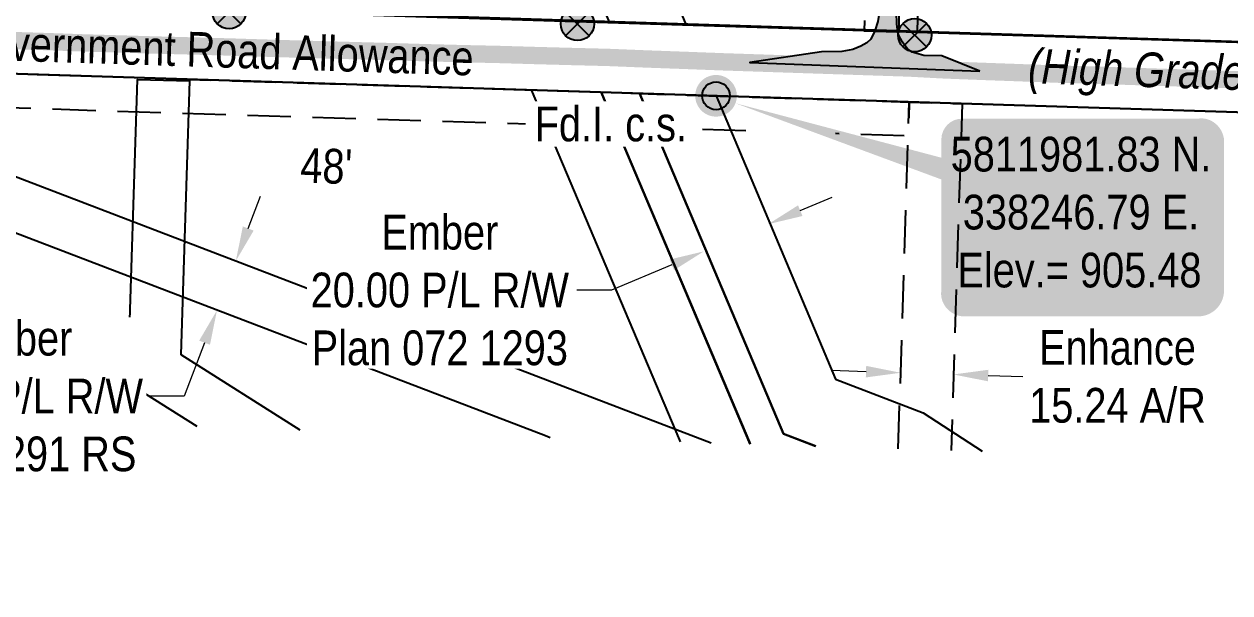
# Model space of a CAD drawing. Extents: x 337584 to 348172, y 5811293 to 5815472.
# Drawn here: x 338047.3 to 338394.9, y 5811838.6 to 5812002.5 of the extents above; entities that cross this region are included whole.
import ezdxf
from ezdxf.enums import TextEntityAlignment as Align

# ---------------------------------------------------------------- set-up
doc = ezdxf.new("R2010")
doc.units = 0
doc.header["$LTSCALE"] = 5
doc.header["$PDSIZE"] = 0.5
for name, pattern in [('foc-ACCESSROAD', [3.75, 2.5, -1.25]), ('foc-FLOWLINE', [3.75, 2.5, -1.25]), ('POWERLINE5', [7.8, 2.4, -0.6, 0.6, -0.6, 0.6, -0.6, 2.4])]:
    doc.linetypes.add(name, pattern=pattern)
doc.layers.get('Defpoints').update_dxf_attribs({"color": 9})
for name, color, linetype in [('AS-POWER', 104, 'foc-POWER'), ('AS-POWER-EXISTING', 72, 'POWERLINE5'), ('AS-ROADS', 254, 'Continuous'), ('DETAIL-T', 7, 'Continuous'), ('F-AR', 190, 'foc-ACCESSROAD'), ('F-FLOWLINE', 190, 'foc-FLOWLINE'), ('F-RW', 190, 'Continuous'), ('F-WS', 190, 'foc-ACCESSROAD'), ('L-BD', 7, 'Continuous'), ('L-MON', 1, 'Continuous'), ('L-MON-T', 1, 'Continuous'), ('L-ROAD-T', 7, 'Continuous'), ('L-SEC', 7, 'Continuous')]:
    doc.layers.add(name, color=color, linetype=linetype)
for name, color, linetype, lineweight in [('C-RW-T', 13, 'Continuous', 9), ('F-AR-T', 190, 'Continuous', 9), ('F-RW-T', 190, 'Continuous', 9), ('T-TEXT', 48, 'Continuous', 18)]:
    doc.layers.add(name, color=color, linetype=linetype, lineweight=lineweight)
doc.styles.add('80', font='ARIALN.TTF', dxfattribs={"height": 10})
doc.styles.add('80CG', font='ARIALN.TTF', dxfattribs={"height": 10})
doc.styles.add('80L', font='ARIALN.TTF', dxfattribs={"height": 10})
doc.styles.add('80LS', font='ARIALNI.TTF', dxfattribs={"height": 10})
doc.styles.add('foc-LtypeFont', font='ARIALN.TTF', dxfattribs={"height": 7.35})
doc.linetypes.add('foc-POWER', pattern='A,6,-1,["P",foc-LtypeFont,S=0.2,R=0,X=-0.625,Y=-0.75],-1.24,4', length=12.24)
doc.linetypes.add('foc-POWER-NOLINE', pattern='A,0,-4,["P",foc-LtypeFont,S=0.2,R=0,X=-0.625,Y=-0.75],-8.24', length=12.24)
doc.dimstyles.new('Compass 5 000', dxfattribs={"dimscale": 5, "dimtxt": 9, "dimasz": 2, "dimexe": 0.2, "dimexo": 0.0625, "dimgap": 0.5, "dimtad": 0, "dimtih": 1, "dimtoh": 1, "dimzin": 0, "dimdsep": 46, "dimtxsty": '80CG', "dimcen": 0.1, "dimse1": 1, "dimse2": 1, "dimclrd": 256, "dimclrt": 256, "dimaunit": 1, "dimadec": 4, "dimazin": 0, "dimtfac": 0.06, "dimtofl": 0, "dimtmove": 0, "dimatfit": 1, "dimfxl": 0.2, "dimtolj": 1, "dimtzin": 0, "dimlwd": -1, "dimarcsym": 0})

# ---------------------------------------------------------------- blocks, each defined once
blk = doc.blocks.new('POWERPOLE')
h = blk.add_hatch(color=255)
edge = h.paths.add_edge_path()
edge.add_arc((0, 0), 0.96, 0, 360)
at = {"linetype": 'Continuous'}
for p, q in [((0.679, -0.679), (-0.679, 0.679)), ((-0.679, -0.679), (0.679, 0.679))]:
    blk.add_line(p, q, dxfattribs=at)
blk.add_circle((0, 0), 0.96, dxfattribs=at)
blk = doc.blocks.new('*D408')
at = {"layer": 'Defpoints', "color": 0, "transparency": 16777216}
for p in [(338301.46, 5811947.75), (338316.69, 5811947.27), (338315.24, 5811901.51)]:
    blk.add_point(p, dxfattribs=at)
at = {"layer": 'F-AR-T', "transparency": 16777216}
for p, q in [((338290.02, 5811902.31), (338280.02, 5811902.63)), ((338325.24, 5811901.2), (338335.23, 5811900.88))]:
    blk.add_line(p, q, dxfattribs=at)
for points in [[(338290.07, 5811903.98), (338289.96, 5811900.65), (338300.01, 5811902)], [(338325.29, 5811902.86), (338325.19, 5811899.53), (338315.24, 5811901.51)]]:
    blk.add_solid(points, dxfattribs=at)
at = {"layer": 'F-AR-T', "transparency": 16777216, "insert": (338362.52, 5811900.88), "char_height": 10, "attachment_point": 5, "style": '80CG'}
blk.add_mtext('\\A1;Enhance\\P15.24 A/R', dxfattribs=at)
blk = doc.blocks.new('*D412')
at = {"layer": 'C-RW-T', "transparency": 16777216}
for p, q in [((338071.86, 5812044.35), (338046.44, 5812045.18)), ((338106.84, 5812043.21), (338116.83, 5812042.89))]:
    blk.add_line(p, q, dxfattribs=at)
for points in [[(338071.91, 5812046.02), (338071.8, 5812042.68), (338081.85, 5812044.03)], [(338106.89, 5812044.88), (338106.78, 5812041.55), (338096.84, 5812043.54)]]:
    blk.add_solid(points, dxfattribs=at)
at = {"layer": 'Defpoints', "color": 0, "transparency": 16777216}
for p in [(338083.93, 5812107.96), (338098.92, 5812107.47), (338081.85, 5812044.03)]:
    blk.add_point(p, dxfattribs=at)
at = {"layer": 'C-RW-T', "transparency": 16777216, "insert": (337999.71, 5812045.18), "char_height": 10, "attachment_point": 5, "style": '80CG', "bg_fill": 3, "box_fill_scale": 1.1, "bg_fill_color": 256, "bg_fill_true_color": 13158600, "bg_fill_transparency": 0}
blk.add_mtext('\\A1;Enhance\\P15.00 P/L R/W\\PPlan by Compass', dxfattribs=at)
blk = doc.blocks.new('*D428')
at = {"layer": 'Defpoints', "color": 0, "transparency": 16777216}
for p in [(338108.35, 5811934.24), (338134.75, 5811924.14), (338129.31, 5811909.91)]:
    blk.add_point(p, dxfattribs=at)
at = {"layer": 'F-RW-T', "transparency": 16777216}
for p, q in [((338111.92, 5811943.58), (338115.49, 5811952.92)), ((338099.33, 5811910.67), (338093.43, 5811895.22)), ((338093.43, 5811895.22), (338083.43, 5811895.22))]:
    blk.add_line(p, q, dxfattribs=at)
for points in [[(338110.36, 5811944.17), (338113.48, 5811942.98), (338108.35, 5811934.24)], [(338097.78, 5811911.26), (338100.89, 5811910.07), (338102.91, 5811920.01)]]:
    blk.add_solid(points, dxfattribs=at)
at = {"layer": 'F-RW-T', "transparency": 16777216, "insert": (338044.34, 5811895.22), "char_height": 10, "attachment_point": 5, "style": '80CG', "bg_fill": 3, "box_fill_scale": 1.1, "bg_fill_color": 256, "bg_fill_true_color": 13158600, "bg_fill_transparency": 0}
blk.add_mtext('\\A1;Ember\\P15.24 P/L R/W\\PPlan 3291 RS', dxfattribs=at)
blk = doc.blocks.new('*D432')
at = {"layer": 'Defpoints', "color": 0, "transparency": 16777216}
for p in [(338161.82, 5812181.96), (338143.21, 5812174.11), (338261.85, 5811944.83)]:
    blk.add_point(p, dxfattribs=at)
at = {"layer": 'F-RW-T', "transparency": 16777216}
for p, q in [((338271.06, 5811948.72), (338280.28, 5811952.6)), ((338234.03, 5811933.09), (338216.69, 5811925.78)), ((338216.69, 5811925.78), (338206.69, 5811925.78))]:
    blk.add_line(p, q, dxfattribs=at)
for points in [[(338270.42, 5811950.25), (338271.71, 5811947.18), (338261.85, 5811944.83)], [(338233.38, 5811934.63), (338234.67, 5811931.56), (338243.24, 5811936.98)]]:
    blk.add_solid(points, dxfattribs=at)
at = {"layer": 'F-RW-T', "transparency": 16777216, "insert": (338167.15, 5811925.78), "char_height": 10, "attachment_point": 5, "style": '80CG', "bg_fill": 3, "box_fill_scale": 1.1, "bg_fill_color": 256, "bg_fill_true_color": 13158600, "bg_fill_transparency": 0}
blk.add_mtext('\\A1;Ember\\P20.00 P/L R/W\\PPlan 072 1293', dxfattribs=at)
blk = doc.blocks.new('fdia')
at = {"color": 255, "const_width": 1}
blk.add_lwpolyline([(-0.5, 0, 1), (0.5, 0, 1)], format="xyb", close=True, dxfattribs=at)
blk = doc.blocks.new('Fdiaa')
blk.add_blockref('fdia', (0, 0))
blk = doc.blocks.new('fdib')
at = {"color": 1, "const_width": 1.6}
blk.add_lwpolyline([(-0.4, 0, 1), (0.4, 0, 1)], format="xyb", close=True, dxfattribs=at)
at = {"color": 1}
blk.add_circle((0, 0), 0.8, dxfattribs=at)
blk = doc.blocks.new('Fdibb')
blk.add_blockref('fdib', (0, 0))
blk = doc.blocks.new('fdicc')
for name in ['Fdibb', 'Fdiaa']:
    blk.add_blockref(name, (0, 0))
blk = doc.blocks.new('FDI')
blk.add_blockref('fdicc', (0, 0))
blk = doc.blocks.new('*U563')
h = blk.add_hatch(color=254)
edge = h.paths.add_edge_path()
edge.add_line((-34, -28.5), (34, -28.5))
edge.add_arc((34, -22.5), 6, 270, 360)
edge.add_line((40, -22.5), (40, 21))
edge.add_arc((34, 21), 6, 0, 90)
edge.add_line((34, 27), (-34, 27))
edge.add_arc((-34, 21), 6, 90, 180)
edge.add_line((-40, 21), (-40, -22.5))
edge.add_arc((-34, -22.5), 6, 180, 270)
at = {"color": 1, "flags": 128}
blk.add_lwpolyline([(-99.4, 31.44, 0, 10, 0), (0, 0, 5, 5, 0)], format="xyseb", dxfattribs=at)
blk.add_lwpolyline([(-34, -28.5, 3, 3, 0), (34, -28.5, 3, 3, 0.414214), (40, -22.5, 3, 3, 0), (40, 21, 3, 0, 0.414214), (34, 27, 0, 0, 0), (-34, 27, 0, 0, 0.414214), (-40, 21, 0, 0, 0), (-40, -22.5, 0, 3, 0.414214)], format="xyseb", close=True, dxfattribs=at)
at = {"color": 1, "style": '80'}
blk.add_attdef('ENTER_TEXT_001', (-35.99, -5), '', height=10, dxfattribs=at)

msp = doc.modelspace()

# ---------------------------------------------------------------- hatches: boundary and pattern name
at = {"layer": 'AS-ROADS'}
h = msp.add_hatch(color=256, dxfattribs=at)
h.dxf.hatch_style = 1
h.paths.add_polyline_path([(338322.86, 5811988.89), (338311.837, 5811993.329), (338306.704, 5811993.45), (338303.316, 5811994.384), (338301.899, 5811995.447), (338300.491, 5811997.266), (338299.326, 5811999.59), (338298.933, 5812002.424), (338298.812, 5812005.893), (338298.939, 5812007.794), (338294.021, 5812007.836), (338293.837, 5812005.632), (338293.387, 5812003.208), (338292.593, 5812000.555), (338291.412, 5811998.143), (338290.25, 5811997.113), (338288.518, 5811996.122), (338286.231, 5811995.144), (338283.048, 5811994.545), (338277.172, 5811994.533), (338256.552, 5811991.427)])

# ---------------------------------------------------------------- linework, layer by layer
at = {"layer": 'AS-POWER', "flags": 128}
msp.add_lwpolyline([(338299.492, 5812000.536), (338303.885, 5812137.774)], dxfattribs=at)
at = {"layer": 'AS-POWER', "linetype": 'foc-POWER-NOLINE', "flags": 128}
msp.add_lwpolyline([(337597.257, 5812022.386), (337904.152, 5812013.341), (338624.367, 5811990.292)], dxfattribs=at)
at = {"layer": 'AS-ROADS', "flags": 128}
msp.add_lwpolyline([(338322.86, 5811988.89), (338311.837, 5811993.329), (338306.704, 5811993.45), (338303.316, 5811994.384), (338301.899, 5811995.447), (338300.491, 5811997.266), (338299.326, 5811999.59), (338298.933, 5812002.424), (338298.812, 5812005.893), (338298.939, 5812007.794), (338294.021, 5812007.836), (338293.837, 5812005.632), (338293.387, 5812003.208), (338292.593, 5812000.555), (338291.412, 5811998.143), (338290.25, 5811997.113), (338290.25, 5811997.113), (338288.518, 5811996.122), (338286.231, 5811995.144), (338283.048, 5811994.545), (338277.172, 5811994.533), (338256.552, 5811991.427)], close=True, dxfattribs=at)
at = {"layer": 'AS-ROADS', "const_width": 4.999, "flags": 128}
msp.add_lwpolyline([(338043.336, 5811997.766), (338053.733, 5811997.447), (338064.32, 5811997.077), (338075.09, 5811996.756), (338085.987, 5811996.438), (338096.921, 5811996.16), (338107.88, 5811995.85), (338118.846, 5811995.503), (338129.796, 5811995.187), (338140.76, 5811994.886), (338151.684, 5811994.591), (338162.584, 5811994.259), (338173.43, 5811993.975), (338184.278, 5811993.734), (338194.983, 5811993.422), (338205.339, 5811993.145), (338215.429, 5811992.892), (338227.191, 5811992.42), (338238.495, 5811992.008), (338249.139, 5811991.603), (338302.31, 5811989.833), (338312.548, 5811989.289), (338322.86, 5811988.89), (338334.023, 5811988.491), (338345.385, 5811988.061), (338355.978, 5811987.771), (338367.113, 5811987.405), (338378.722, 5811987.032), (338390.678, 5811986.633), (338400.829, 5811986.32)], dxfattribs=at)
at = {"layer": 'F-AR', "flags": 128}
msp.add_lwpolyline([(338299.318, 5811880.115), (338302.485, 5811980.03), (338317.718, 5811979.551), (338314.55, 5811879.635)], dxfattribs=at)
at = {"layer": 'F-FLOWLINE', "flags": 128}
msp.add_lwpolyline([(338255.407, 5811971.729), (337727.029, 5811988.101), (337727.339, 5811998.117), (338302.485, 5811980.03), (338302.182, 5811970.279), (338281.204, 5811970.929)], dxfattribs=at)
at = {"layer": 'F-RW', "flags": 128}
msp.add_lwpolyline([(338216.143, 5812002.868), (338103.053, 5812268.989), (338084.213, 5812338.575), (338045.29, 5812351.689), (337952.921, 5812361.898), (337955.135, 5812381.799), (338049.726, 5812371.336), (338100.768, 5812354.189), (338122.009, 5812276.314), (338238.157, 5812002.176)], close=True, dxfattribs=at)
for points in [[(338198.942, 5811883.277), (338197.611, 5811883.786), (338004.389, 5811957.685), (337983.023, 5811990.076), (338001.66, 5811989.49), (338014.407, 5811970.168), (338244.161, 5811882.296), (338245.424, 5811881.812)], [(338097.206, 5811886.481), (338077.184, 5811899.127), (338079.989, 5811986.563), (338094.981, 5811986.091), (338092.442, 5811907.222), (338126.79, 5811885.55)], [(338236.532, 5811882.092), (338236.313, 5811882.609), (338193.568, 5811983.517), (338213.685, 5811982.885), (338256.432, 5811881.964), (338256.646, 5811881.459)], [(338256.646, 5811881.459), (338213.685, 5811982.885), (338224.755, 5811982.536), (338266.264, 5811884.397), (338275.48, 5811880.866)], [(338275.545, 5811880.864), (338266.257, 5811884.414), (338224.755, 5811982.536), (338246.776, 5811981.844), (338281.205, 5811900.111), (338306.532, 5811890.429), (338323.459, 5811879.354)]]:
    msp.add_lwpolyline(points, dxfattribs=at)
at = {"layer": 'F-WS', "flags": 128}
msp.add_lwpolyline([(338309.173, 5812137.774), (338293.941, 5812138.262), (338289.533, 5812000.569), (338304.843, 5812000.079)], close=True, dxfattribs=at)
at = {"layer": 'L-SEC'}
for p, q in [((338523.193, 5811973.09), (337716.848, 5811998.447)), ((337722.473, 5811998.315), (338523.192, 5811973.108))]:
    msp.add_line(p, q, dxfattribs=at)
msp.add_lwpolyline([(338624.366, 5811990.031), (337717.551, 5812018.547), (337749.225, 5812923.316)], dxfattribs=at)

# ---------------------------------------------------------------- block references
at = {"layer": 'AS-POWER-EXISTING'}
for p, xscale, yscale, zscale in [((338106.404, 5812005.968), 4.999999999999927, 4.999999999999927, 4.999999999999927), ((338206.823, 5812002.528), 4.999999999999974, 4.999999999999974, 4.999999999999974), ((338304.075, 5811999.303), 4.999999999999974, 4.999999999999974, 4.999999999999974)]:
    msp.add_blockref('POWERPOLE', p, dxfattribs=dict(at, xscale=xscale, yscale=yscale, zscale=zscale))
at = {"layer": 'DETAIL-T'}
ref = msp.add_blockref('*U563', (338351.742, 5811948.243), dxfattribs=at)
ref.add_attrib('ENTER_TEXT_001', '5811981.83 N.', (338314.423, 5811960.015), dxfattribs={"layer": '0', "color": 1, "height": 10, "style": '80'})
ref.add_attrib('ENTER_TEXT_002', '338246.79 E.', (338317.923, 5811943.308), dxfattribs={"layer": '0', "color": 1, "height": 10, "style": '80'})
ref.add_attrib('ENTER_TEXT_003', 'Elev.= 905.48', (338316.354, 5811926.6), dxfattribs={"layer": '0', "color": 1, "height": 10, "style": '80'})

# ---------------------------------------------------------------- texts
at = {"layer": 'L-BD', "style": '80L'}
msp.add_text("48'", height=9.9978, rotation=358.2033, dxfattribs=at).set_placement((338134.44, 5811961.589), align=Align.MIDDLE)
at = {"layer": 'L-ROAD-T', "style": '80L'}
msp.add_text('Government Road Allowance', height=10, rotation=358.16611, dxfattribs=at).set_placement((338102.432, 5811995.043), align=Align.MIDDLE_CENTER)
at = {"layer": 'T-TEXT', "style": '80LS'}
msp.add_text('(High Grade Gravel)', height=10, rotation=358.16611, dxfattribs=at).set_placement((338388.35, 5811988.789), align=Align.MIDDLE_CENTER)

# ---------------------------------------------------------------- dimensions: what is measured, and where the dimension line sits
at = {"layer": 'F-AR-T'}
dim = msp.add_linear_dim(base=(338315.244, 5811901.514), p1=(338301.462, 5811947.75), p2=(338316.694, 5811947.267), angle=358.18431, text='Enhance\\P15.24 A/R', dimstyle='Compass 5 000', dxfattribs=at)
dim.commit()
dim.dimension.update_dxf_attribs({"geometry": '*D408', "text_midpoint": (338362.516, 5811900.881), "dimtype": 161})

# ---------------------------------------------------------------- next in the draw order: texts
at = {"layer": 'L-MON-T', "insert": (338193.426, 5811978.701), "char_height": 9.99782, "attachment_point": 1, "style": '80L', "bg_fill": 3, "box_fill_scale": 1.15, "bg_fill_color": 256, "bg_fill_true_color": 256, "bg_fill_transparency": 0}
msp.add_mtext_dynamic_manual_height_columns('\\pi1.06157;Fd.I. c.s.', width=43.05106, gutter_width=49.989, heights=[0], dxfattribs=at)

# ---------------------------------------------------------------- next in the draw order: dimensions: what is measured, and where the dimension line sits
at = {"layer": 'C-RW-T'}
dim = msp.add_linear_dim(base=(338081.852, 5812044.025), p1=(338098.918, 5812107.47), p2=(338083.929, 5812107.957), angle=178.13913, text='Enhance\\P15.00 P/L R/W\\PPlan by Compass', dimstyle='Compass 5 000', override={"dimtfill": 1}, dxfattribs=at)
dim.commit()
dim.dimension.update_dxf_attribs({"geometry": '*D412', "text_midpoint": (337999.715, 5812045.175), "dimtype": 161})
at = {"layer": 'F-RW-T'}
dim = msp.add_linear_dim(base=(338108.349, 5811934.239), p1=(338129.31, 5811909.908), p2=(338134.753, 5811924.14), angle=69.07009, text='Ember\\P15.24 P/L R/W\\PPlan 3291 RS', dimstyle='Compass 5 000', override={"dimtfill": 1}, dxfattribs=at)
dim.commit()
dim.dimension.update_dxf_attribs({"geometry": '*D428', "text_midpoint": (338044.34, 5811895.219), "dimtype": 161})

# ---------------------------------------------------------------- next in the draw order: dimensions: what is measured, and where the dimension line sits
dim = msp.add_linear_dim(base=(338261.85, 5811944.831), p1=(338143.214, 5812174.108), p2=(338161.825, 5812181.958), angle=22.87112, text='Ember\\P20.00 P/L R/W\\PPlan 072 1293', dimstyle='Compass 5 000', override={"dimtfill": 1}, dxfattribs=at)
dim.commit()
dim.dimension.update_dxf_attribs({"geometry": '*D432', "text_midpoint": (338167.147, 5811925.78), "dimtype": 161})

# ---------------------------------------------------------------- next in the draw order: block references
at = {"layer": 'L-MON', "color": 6, "xscale": 4.998911300000001, "yscale": 4.998911300000001, "zscale": 4.998911300000001}
msp.add_blockref('FDI', (338246.785, 5811981.825), dxfattribs=at)

doc.saveas('drawing.dxf')
